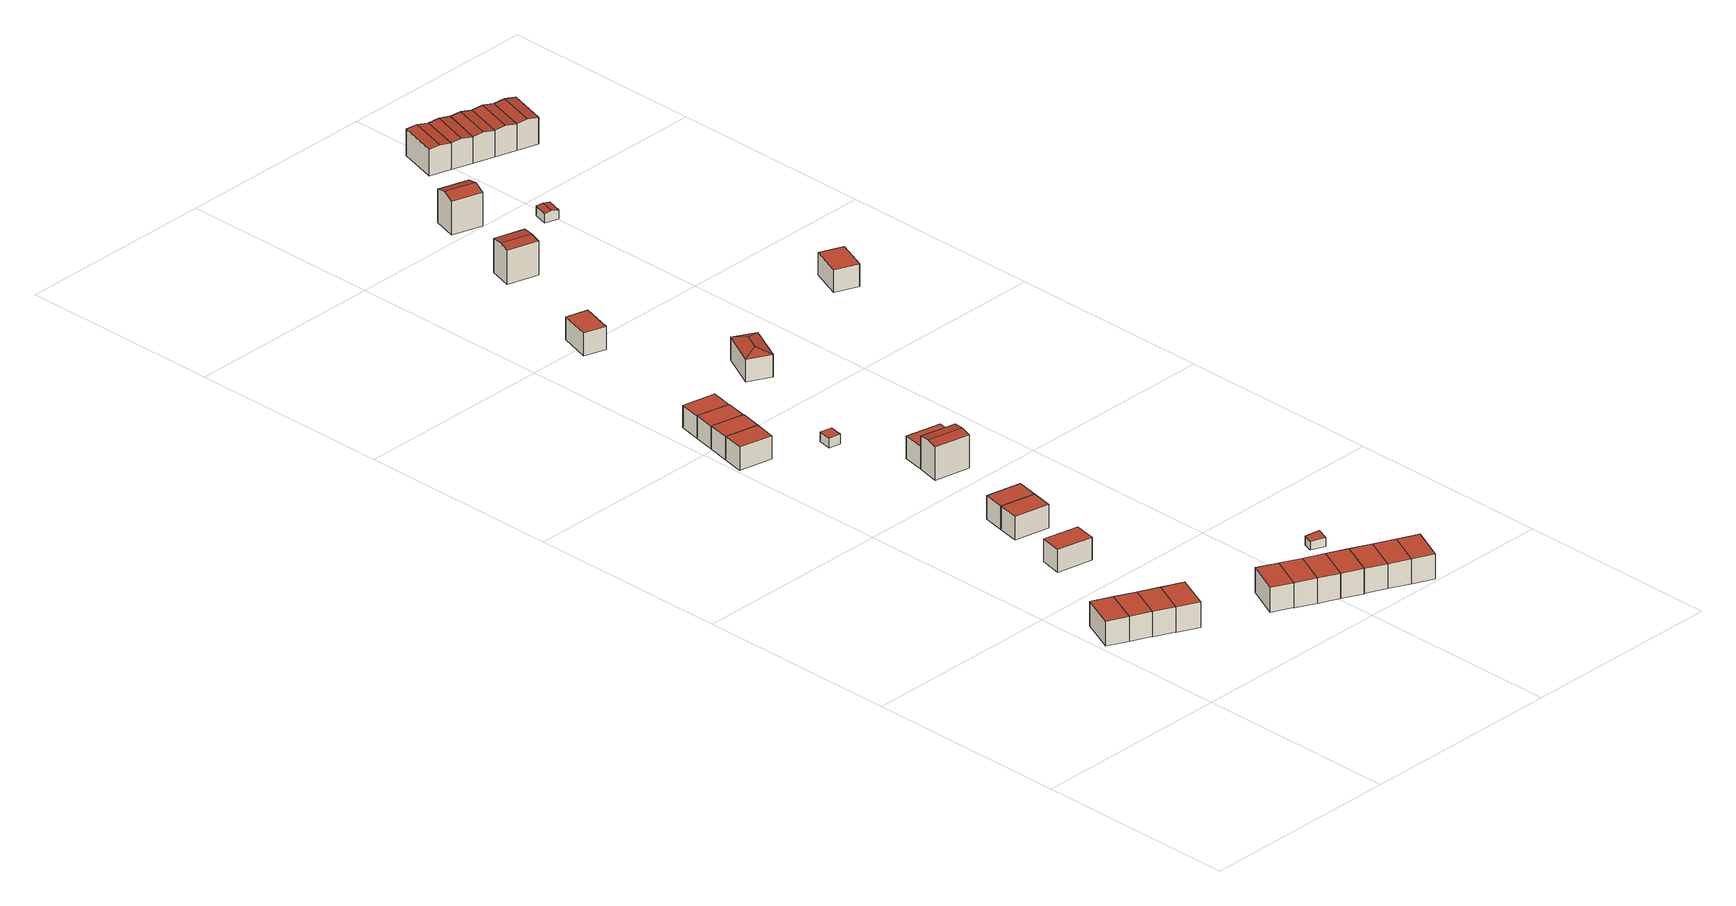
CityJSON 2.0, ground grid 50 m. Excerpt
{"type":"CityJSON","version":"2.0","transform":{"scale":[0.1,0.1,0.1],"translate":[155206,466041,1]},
"CityObjects":{
"building1":{"type":"Building","attributes":{"b3_bag_bag_overlap":0,"b3_bouwlagen":2,"b3_dak_type":"slanted","b3_extrusie":"standard","b3_h_dak_50p":8.23,"b3_h_dak_70p":8.42,"b3_h_dak_max":8.59,"b3_h_dak_min":7.9,"b3_h_maaiveld":2.2,"b3_is_glas_dak":false,"b3_kas_warenhuis":false,"b3_kwaliteitsindicator":true,"b3_mutatie_ahn3_ahn4":false,"b3_mutatie_ahn4_ahn5":false,"b3_n_nok":0,"b3_n_vlakken":1,"b3_opp_buitenmuur":65.12,"b3_opp_dak_plat":0,"b3_opp_dak_schuin":49,"b3_opp_grond":48.46,"b3_opp_scheidingsmuur":108.23,"b3_rmse_lod12":0.294,"b3_rmse_lod13":0.294,"b3_rmse_lod22":0.0309,"b3_t_run":22,"b3_val3dity_lod12":"[]","b3_val3dity_lod13":"[]","b3_val3dity_lod22":"[]","b3_volume_lod12":300.74,"b3_volume_lod13":300.74,"b3_volume_lod22":292.23,"geconstateerd":false,"oorspronkelijkbouwjaar":1991,"status":"Pand in gebruik"},"children":["building1-1"]},
"building1-1":{"type":"BuildingPart","parents":["building1"],"geometry":[{"type":"Solid","lod":"2.2","boundaries":[[[[0,1,2,3]],[[4,5,6,7]],[[7,6,1,0]],[[6,5,2,1]],[[5,4,3,2]],[[4,7,0,3]]]],"semantics":{"surfaces":[{"type":"GroundSurface"},{"type":"RoofSurface"},{"type":"WallSurface"}],"values":[[0,1,2,2,2,2]]}}]},
"building2":{"type":"Building","attributes":{"b3_bag_bag_overlap":0,"b3_bouwlagen":2,"b3_dak_type":"slanted","b3_extrusie":"standard","b3_h_dak_50p":8.23,"b3_h_dak_70p":8.43,"b3_h_dak_max":8.59,"b3_h_dak_min":7.89,"b3_h_maaiveld":2.17,"b3_is_glas_dak":false,"b3_kas_warenhuis":false,"b3_kwaliteitsindicator":true,"b3_mutatie_ahn3_ahn4":false,"b3_mutatie_ahn4_ahn5":false,"b3_n_nok":0,"b3_n_vlakken":1,"b3_opp_buitenmuur":66.01,"b3_opp_dak_plat":0,"b3_opp_dak_schuin":49.03,"b3_opp_grond":48.48,"b3_opp_scheidingsmuur":108.38,"b3_rmse_lod12":0.305,"b3_rmse_lod13":0.305,"b3_rmse_lod22":0.0293,"b3_t_run":23,"b3_val3dity_lod12":"[]","b3_val3dity_lod13":"[]","b3_val3dity_lod22":"[]","b3_volume_lod12":303.17,"b3_volume_lod13":303.17,"b3_volume_lod22":294.03,"geconstateerd":false,"oorspronkelijkbouwjaar":1991,"status":"Pand in gebruik"},"children":["building2-1"]},
"building2-1":{"type":"BuildingPart","parents":["building2"],"geometry":[{"type":"Solid","lod":"2.2","boundaries":[[[[1,0,8,9]],[[10,11,7,6]],[[6,7,0,1]],[[7,11,8,0]],[[11,10,9,8]],[[10,6,1,9]]]],"semantics":{"surfaces":[{"type":"GroundSurface"},{"type":"RoofSurface"},{"type":"WallSurface"}],"values":[[0,1,2,2,2,2]]}}]},
"building3":{"type":"Building","attributes":{"b3_bag_bag_overlap":0,"b3_bouwlagen":2,"b3_dak_type":"slanted","b3_extrusie":"standard","b3_h_dak_50p":8.21,"b3_h_dak_70p":8.41,"b3_h_dak_max":8.58,"b3_h_dak_min":7.89,"b3_h_maaiveld":2.12,"b3_is_glas_dak":false,"b3_kas_warenhuis":false,"b3_kwaliteitsindicator":true,"b3_mutatie_ahn3_ahn4":false,"b3_mutatie_ahn4_ahn5":false,"b3_n_nok":0,"b3_n_vlakken":1,"b3_opp_buitenmuur":66.43,"b3_opp_dak_plat":0,"b3_opp_dak_schuin":49,"b3_opp_grond":48.46,"b3_opp_scheidingsmuur":108.96,"b3_rmse_lod12":0.297,"b3_rmse_lod13":0.297,"b3_rmse_lod22":0.0304,"b3_t_run":22,"b3_val3dity_lod12":"[]","b3_val3dity_lod13":"[]","b3_val3dity_lod22":"[]","b3_volume_lod12":304.48,"b3_volume_lod13":304.48,"b3_volume_lod22":295.64,"geconstateerd":false,"oorspronkelijkbouwjaar":1991,"status":"Pand in gebruik"},"children":["building3-1"]},
"building3-1":{"type":"BuildingPart","parents":["building3"],"geometry":[{"type":"Solid","lod":"2.2","boundaries":[[[[12,13,14,15]],[[16,17,11,10]],[[10,11,13,12]],[[11,17,14,13]],[[17,16,15,14]],[[16,10,12,15]]]],"semantics":{"surfaces":[{"type":"GroundSurface"},{"type":"RoofSurface"},{"type":"WallSurface"}],"values":[[0,1,2,2,2,2]]}}]},
"building4":{"type":"Building","attributes":{"b3_bag_bag_overlap":0,"b3_bouwlagen":2,"b3_dak_type":"slanted","b3_extrusie":"standard","b3_h_dak_50p":8.19,"b3_h_dak_70p":8.4,"b3_h_dak_max":8.58,"b3_h_dak_min":7.9,"b3_h_maaiveld":2.04,"b3_is_glas_dak":false,"b3_kas_warenhuis":false,"b3_kwaliteitsindicator":true,"b3_mutatie_ahn3_ahn4":false,"b3_mutatie_ahn4_ahn5":false,"b3_n_nok":0,"b3_n_vlakken":1,"b3_opp_buitenmuur":123.49,"b3_opp_dak_plat":0,"b3_opp_dak_schuin":51.95,"b3_opp_grond":51.46,"b3_opp_scheidingsmuur":58.31,"b3_rmse_lod12":0.3,"b3_rmse_lod13":0.3,"b3_rmse_lod22":0.0438,"b3_t_run":30,"b3_val3dity_lod12":"[]","b3_val3dity_lod13":"[]","b3_val3dity_lod22":"[]","b3_volume_lod12":327.58,"b3_volume_lod13":327.58,"b3_volume_lod22":318.08,"geconstateerd":false,"oorspronkelijkbouwjaar":1991,"status":"Pand in gebruik"},"children":["building4-1"]},
"building4-1":{"type":"BuildingPart","parents":["building4"],"geometry":[{"type":"Solid","lod":"2.2","boundaries":[[[[18,19,20,21]],[[22,23,17,16]],[[16,17,19,18]],[[17,23,20,19]],[[23,22,21,20]],[[22,16,18,21]]]],"semantics":{"surfaces":[{"type":"GroundSurface"},{"type":"RoofSurface"},{"type":"WallSurface"}],"values":[[0,1,2,2,2,2]]}}]},
"building5":{"type":"Building","attributes":{"b3_bag_bag_overlap":0,"b3_bouwlagen":2,"b3_dak_type":"horizontal","b3_extrusie":"standard","b3_h_dak_50p":7.64,"b3_h_dak_70p":7.71,"b3_h_dak_max":7.94,"b3_h_dak_min":7.55,"b3_h_maaiveld":1.98,"b3_is_glas_dak":false,"b3_kas_warenhuis":false,"b3_kwaliteitsindicator":true,"b3_mutatie_ahn3_ahn4":false,"b3_mutatie_ahn4_ahn5":false,"b3_n_nok":0,"b3_n_vlakken":1,"b3_opp_buitenmuur":62.42,"b3_opp_dak_plat":47.78,"b3_opp_dak_schuin":0,"b3_opp_grond":47.76,"b3_opp_scheidingsmuur":99.95,"b3_rmse_lod12":0.107,"b3_rmse_lod13":0.107,"b3_rmse_lod22":0.0941,"b3_t_run":27,"b3_val3dity_lod12":"[]","b3_val3dity_lod13":"[]","b3_val3dity_lod22":"[]","b3_volume_lod12":273.51,"b3_volume_lod13":273.51,"b3_volume_lod22":271.91,"geconstateerd":false,"oorspronkelijkbouwjaar":1990,"status":"Pand in gebruik"},"children":["building5-1"]},
"building5-1":{"type":"BuildingPart","parents":["building5"],"geometry":[{"type":"Solid","lod":"2.2","boundaries":[[[[24,25,26,27]],[[28,29,30,31]],[[31,30,25,24]],[[30,29,26,25]],[[29,28,27,26]],[[28,31,24,27]]]],"semantics":{"surfaces":[{"type":"GroundSurface"},{"type":"RoofSurface"},{"type":"WallSurface"}],"values":[[0,1,2,2,2,2]]}}]},
"building6":{"type":"Building","attributes":{"b3_bag_bag_overlap":0,"b3_bouwlagen":2,"b3_dak_type":"slanted","b3_extrusie":"standard","b3_h_dak_50p":8.21,"b3_h_dak_70p":8.41,"b3_h_dak_max":8.58,"b3_h_dak_min":7.89,"b3_h_maaiveld":2.17,"b3_is_glas_dak":false,"b3_kas_warenhuis":false,"b3_kwaliteitsindicator":true,"b3_mutatie_ahn3_ahn4":false,"b3_mutatie_ahn4_ahn5":false,"b3_n_nok":0,"b3_n_vlakken":1,"b3_opp_buitenmuur":65.59,"b3_opp_dak_plat":0,"b3_opp_dak_schuin":48.75,"b3_opp_grond":48.21,"b3_opp_scheidingsmuur":108,"b3_rmse_lod12":0.301,"b3_rmse_lod13":0.301,"b3_rmse_lod22":0.0287,"b3_t_run":23,"b3_val3dity_lod12":"[]","b3_val3dity_lod13":"[]","b3_val3dity_lod22":"[]","b3_volume_lod12":301.02,"b3_volume_lod13":301.02,"b3_volume_lod22":292.12,"geconstateerd":false,"oorspronkelijkbouwjaar":1991,"status":"Pand in gebruik"},"children":["building6-1"]},
"building6-1":{"type":"BuildingPart","parents":["building6"],"geometry":[{"type":"Solid","lod":"2.2","boundaries":[[[[32,33,34,35]],[[36,37,38,39]],[[39,38,33,32]],[[38,37,34,33]],[[37,36,35,34]],[[36,39,32,35]]]],"semantics":{"surfaces":[{"type":"GroundSurface"},{"type":"RoofSurface"},{"type":"WallSurface"}],"values":[[0,1,2,2,2,2]]}}]},
"building7":{"type":"Building","attributes":{"b3_bag_bag_overlap":0,"b3_bouwlagen":2,"b3_dak_type":"horizontal","b3_extrusie":"standard","b3_h_dak_50p":7.76,"b3_h_dak_70p":7.84,"b3_h_dak_max":7.95,"b3_h_dak_min":7.67,"b3_h_maaiveld":1.98,"b3_is_glas_dak":false,"b3_kas_warenhuis":false,"b3_kwaliteitsindicator":true,"b3_mutatie_ahn3_ahn4":false,"b3_mutatie_ahn4_ahn5":false,"b3_n_nok":0,"b3_n_vlakken":1,"b3_opp_buitenmuur":64.2,"b3_opp_dak_plat":45.21,"b3_opp_dak_schuin":0,"b3_opp_grond":45.21,"b3_opp_scheidingsmuur":95.7,"b3_rmse_lod12":0.0957,"b3_rmse_lod13":0.0957,"b3_rmse_lod22":0.0797,"b3_t_run":27,"b3_val3dity_lod12":"[]","b3_val3dity_lod13":"[]","b3_val3dity_lod22":"[]","b3_volume_lod12":264.67,"b3_volume_lod13":264.67,"b3_volume_lod22":262.45,"geconstateerd":false,"oorspronkelijkbouwjaar":1991,"status":"Pand in gebruik"},"children":["building7-1"]},
"building7-1":{"type":"BuildingPart","parents":["building7"],"geometry":[{"type":"Solid","lod":"2.2","boundaries":[[[[40,41,42,43]],[[44,45,46,47]],[[47,46,41,40]],[[46,45,42,41]],[[45,44,43,42]],[[44,47,40,43]]]],"semantics":{"surfaces":[{"type":"GroundSurface"},{"type":"RoofSurface"},{"type":"WallSurface"}],"values":[[0,1,2,2,2,2]]}}]},
"building8":{"type":"Building","attributes":{"b3_bag_bag_overlap":0,"b3_bouwlagen":2,"b3_dak_type":"horizontal","b3_extrusie":"standard","b3_h_dak_50p":7.71,"b3_h_dak_70p":7.77,"b3_h_dak_max":7.85,"b3_h_dak_min":7.57,"b3_h_maaiveld":1.97,"b3_is_glas_dak":false,"b3_kas_warenhuis":false,"b3_kwaliteitsindicator":true,"b3_mutatie_ahn3_ahn4":false,"b3_mutatie_ahn4_ahn5":false,"b3_n_nok":0,"b3_n_vlakken":1,"b3_opp_buitenmuur":61.75,"b3_opp_dak_plat":47.21,"b3_opp_dak_schuin":0,"b3_opp_grond":47.2,"b3_opp_scheidingsmuur":100.95,"b3_rmse_lod12":0.0883,"b3_rmse_lod13":0.0883,"b3_rmse_lod22":0.0713,"b3_t_run":25,"b3_val3dity_lod12":"[]","b3_val3dity_lod13":"[]","b3_val3dity_lod22":"[]","b3_volume_lod12":273.19,"b3_volume_lod13":273.19,"b3_volume_lod22":271,"geconstateerd":false,"oorspronkelijkbouwjaar":1990,"status":"Pand in gebruik"},"children":["building8-1"]},
"building8-1":{"type":"BuildingPart","parents":["building8"],"geometry":[{"type":"Solid","lod":"2.2","boundaries":[[[[48,49,50,51]],[[52,53,54,55]],[[55,54,49,48]],[[54,53,50,49]],[[53,52,51,50]],[[52,55,48,51]]]],"semantics":{"surfaces":[{"type":"GroundSurface"},{"type":"RoofSurface"},{"type":"WallSurface"}],"values":[[0,1,2,2,2,2]]}}]},
"building9":{"type":"Building","attributes":{"b3_bag_bag_overlap":0,"b3_bouwlagen":2,"b3_dak_type":"slanted","b3_extrusie":"standard","b3_h_dak_50p":8.22,"b3_h_dak_70p":8.42,"b3_h_dak_max":8.58,"b3_h_dak_min":7.89,"b3_h_maaiveld":2.13,"b3_is_glas_dak":false,"b3_kas_warenhuis":false,"b3_kwaliteitsindicator":true,"b3_mutatie_ahn3_ahn4":false,"b3_mutatie_ahn4_ahn5":false,"b3_n_nok":0,"b3_n_vlakken":1,"b3_opp_buitenmuur":66.39,"b3_opp_dak_plat":0,"b3_opp_dak_schuin":48.74,"b3_opp_grond":48.2,"b3_opp_scheidingsmuur":108.49,"b3_rmse_lod12":0.299,"b3_rmse_lod13":0.299,"b3_rmse_lod22":0.0297,"b3_t_run":24,"b3_val3dity_lod12":"[]","b3_val3dity_lod13":"[]","b3_val3dity_lod22":"[]","b3_volume_lod12":302.98,"b3_volume_lod13":302.98,"b3_volume_lod22":294.12,"geconstateerd":false,"oorspronkelijkbouwjaar":1991,"status":"Pand in gebruik"},"children":["building9-1"]},
"building9-1":{"type":"BuildingPart","parents":["building9"],"geometry":[{"type":"Solid","lod":"2.2","boundaries":[[[[56,57,58,59]],[[60,61,37,36]],[[36,37,57,56]],[[37,61,58,57]],[[61,60,59,58]],[[60,36,56,59]]]],"semantics":{"surfaces":[{"type":"GroundSurface"},{"type":"RoofSurface"},{"type":"WallSurface"}],"values":[[0,1,2,2,2,2]]}}]},
"building10":{"type":"Building","attributes":{"b3_bag_bag_overlap":0,"b3_bouwlagen":2,"b3_dak_type":"horizontal","b3_extrusie":"standard","b3_h_dak_50p":7.78,"b3_h_dak_70p":7.83,"b3_h_dak_max":7.95,"b3_h_dak_min":7.65,"b3_h_maaiveld":1.98,"b3_is_glas_dak":false,"b3_kas_warenhuis":false,"b3_kwaliteitsindicator":true,"b3_mutatie_ahn3_ahn4":false,"b3_mutatie_ahn4_ahn5":false,"b3_n_nok":0,"b3_n_vlakken":1,"b3_opp_buitenmuur":63.57,"b3_opp_dak_plat":45.23,"b3_opp_dak_schuin":0,"b3_opp_grond":45.22,"b3_opp_scheidingsmuur":96.29,"b3_rmse_lod12":0.103,"b3_rmse_lod13":0.103,"b3_rmse_lod22":0.084,"b3_t_run":26,"b3_val3dity_lod12":"[]","b3_val3dity_lod13":"[]","b3_val3dity_lod22":"[]","b3_volume_lod12":264.83,"b3_volume_lod13":264.83,"b3_volume_lod22":262.38,"geconstateerd":false,"oorspronkelijkbouwjaar":1991,"status":"Pand in gebruik"},"children":["building10-1"]},
"building10-1":{"type":"BuildingPart","parents":["building10"],"geometry":[{"type":"Solid","lod":"2.2","boundaries":[[[[42,41,62,63]],[[64,65,46,45]],[[45,46,41,42]],[[46,65,62,41]],[[65,64,63,62]],[[64,45,42,63]]]],"semantics":{"surfaces":[{"type":"GroundSurface"},{"type":"RoofSurface"},{"type":"WallSurface"}],"values":[[0,1,2,2,2,2]]}}]},
"building11":{"type":"Building","attributes":{"b3_bag_bag_overlap":0,"b3_bouwlagen":2,"b3_dak_type":"horizontal","b3_extrusie":"standard","b3_h_dak_50p":7.73,"b3_h_dak_70p":7.78,"b3_h_dak_max":7.85,"b3_h_dak_min":7.6,"b3_h_maaiveld":1.97,"b3_is_glas_dak":false,"b3_kas_warenhuis":false,"b3_kwaliteitsindicator":true,"b3_mutatie_ahn3_ahn4":false,"b3_mutatie_ahn4_ahn5":false,"b3_n_nok":0,"b3_n_vlakken":1,"b3_opp_buitenmuur":60.28,"b3_opp_dak_plat":46.67,"b3_opp_dak_schuin":0,"b3_opp_grond":46.67,"b3_opp_scheidingsmuur":101.92,"b3_rmse_lod12":0.622,"b3_rmse_lod13":0.622,"b3_rmse_lod22":0.635,"b3_t_run":27,"b3_val3dity_lod12":"[]","b3_val3dity_lod13":"[]","b3_val3dity_lod22":"[]","b3_volume_lod12":270.29,"b3_volume_lod13":270.29,"b3_volume_lod22":268.57,"geconstateerd":false,"oorspronkelijkbouwjaar":1990,"status":"Pand in gebruik"},"children":["building11-1"]},
"building11-1":{"type":"BuildingPart","parents":["building11"],"geometry":[{"type":"Solid","lod":"2.2","boundaries":[[[[48,66,67,49]],[[54,68,69,55]],[[55,69,66,48]],[[69,68,67,66]],[[68,54,49,67]],[[54,55,48,49]]]],"semantics":{"surfaces":[{"type":"GroundSurface"},{"type":"RoofSurface"},{"type":"WallSurface"}],"values":[[0,1,2,2,2,2]]}}]},
"building12":{"type":"Building","attributes":{"b3_bag_bag_overlap":0,"b3_bouwlagen":2,"b3_dak_type":"horizontal","b3_extrusie":"standard","b3_h_dak_50p":7.7,"b3_h_dak_70p":7.71,"b3_h_dak_max":7.86,"b3_h_dak_min":7.64,"b3_h_maaiveld":1.98,"b3_is_glas_dak":false,"b3_kas_warenhuis":false,"b3_kwaliteitsindicator":true,"b3_mutatie_ahn3_ahn4":false,"b3_mutatie_ahn4_ahn5":false,"b3_n_nok":0,"b3_n_vlakken":1,"b3_opp_buitenmuur":62.66,"b3_opp_dak_plat":45.22,"b3_opp_dak_schuin":0,"b3_opp_grond":45.22,"b3_opp_scheidingsmuur":95.1,"b3_rmse_lod12":0.0496,"b3_rmse_lod13":0.0496,"b3_rmse_lod22":0.0463,"b3_t_run":30,"b3_val3dity_lod12":"[]","b3_val3dity_lod13":"[]","b3_val3dity_lod22":"[]","b3_volume_lod12":259.19,"b3_volume_lod13":259.19,"b3_volume_lod22":259.01,"geconstateerd":false,"oorspronkelijkbouwjaar":1991,"status":"Pand in gebruik"},"children":["building12-1"]},
"building12-1":{"type":"BuildingPart","parents":["building12"],"geometry":[{"type":"Solid","lod":"2.2","boundaries":[[[[62,70,71,63]],[[72,73,74,75]],[[75,74,70,62]],[[74,73,71,70]],[[73,72,63,71]],[[72,75,62,63]]]],"semantics":{"surfaces":[{"type":"GroundSurface"},{"type":"RoofSurface"},{"type":"WallSurface"}],"values":[[0,1,2,2,2,2]]}}]},
"building13":{"type":"Building","attributes":{"b3_bag_bag_overlap":0,"b3_bouwlagen":2,"b3_dak_type":"slanted","b3_extrusie":"standard","b3_h_dak_50p":8.22,"b3_h_dak_70p":8.41,"b3_h_dak_max":8.58,"b3_h_dak_min":7.89,"b3_h_maaiveld":2.11,"b3_is_glas_dak":false,"b3_kas_warenhuis":false,"b3_kwaliteitsindicator":true,"b3_mutatie_ahn3_ahn4":false,"b3_mutatie_ahn4_ahn5":false,"b3_n_nok":0,"b3_n_vlakken":1,"b3_opp_buitenmuur":66.24,"b3_opp_dak_plat":0,"b3_opp_dak_schuin":48.75,"b3_opp_grond":48.21,"b3_opp_scheidingsmuur":109.03,"b3_rmse_lod12":0.298,"b3_rmse_lod13":0.298,"b3_rmse_lod22":0.0273,"b3_t_run":23,"b3_val3dity_lod12":"[]","b3_val3dity_lod13":"[]","b3_val3dity_lod22":"[]","b3_volume_lod12":303.7,"b3_volume_lod13":303.7,"b3_volume_lod22":294.91,"geconstateerd":false,"oorspronkelijkbouwjaar":1991,"status":"Pand in gebruik"},"children":["building13-1"]},
"building13-1":{"type":"BuildingPart","parents":["building13"],"geometry":[{"type":"Solid","lod":"2.2","boundaries":[[[[59,58,76,77]],[[78,79,61,60]],[[60,61,58,59]],[[61,79,76,58]],[[79,78,77,76]],[[78,60,59,77]]]],"semantics":{"surfaces":[{"type":"GroundSurface"},{"type":"RoofSurface"},{"type":"WallSurface"}],"values":[[0,1,2,2,2,2]]}}]},
"building14":{"type":"Building","attributes":{"b3_bag_bag_overlap":0,"b3_bouwlagen":2,"b3_dak_type":"horizontal","b3_extrusie":"standard","b3_h_dak_50p":7.61,"b3_h_dak_70p":7.62,"b3_h_dak_max":7.76,"b3_h_dak_min":7.57,"b3_h_maaiveld":1.97,"b3_is_glas_dak":false,"b3_kas_warenhuis":false,"b3_kwaliteitsindicator":true,"b3_mutatie_ahn3_ahn4":false,"b3_mutatie_ahn4_ahn5":false,"b3_n_nok":0,"b3_n_vlakken":1,"b3_opp_buitenmuur":109.37,"b3_opp_dak_plat":45.78,"b3_opp_dak_schuin":0,"b3_opp_grond":45.78,"b3_opp_scheidingsmuur":47.12,"b3_rmse_lod12":0.0434,"b3_rmse_lod13":0.0434,"b3_rmse_lod22":0.0403,"b3_t_run":28,"b3_val3dity_lod12":"[]","b3_val3dity_lod13":"[]","b3_val3dity_lod22":"[]","b3_volume_lod12":258.82,"b3_volume_lod13":258.82,"b3_volume_lod22":258.74,"geconstateerd":false,"oorspronkelijkbouwjaar":1991,"status":"Pand in gebruik"},"children":["building14-1"]},
"building14-1":{"type":"BuildingPart","parents":["building14"],"geometry":[{"type":"Solid","lod":"2.2","boundaries":[[[[80,81,71,70]],[[82,83,84,85]],[[85,84,81,80]],[[84,83,71,81]],[[83,82,70,71]],[[82,85,80,70]]]],"semantics":{"surfaces":[{"type":"GroundSurface"},{"type":"RoofSurface"},{"type":"WallSurface"}],"values":[[0,1,2,2,2,2]]}}]},
"building15":{"type":"Building","attributes":{"b3_bag_bag_overlap":0,"b3_bouwlagen":2,"b3_dak_type":"slanted","b3_extrusie":"standard","b3_h_dak_50p":8.23,"b3_h_dak_70p":8.43,"b3_h_dak_max":8.61,"b3_h_dak_min":7.89,"b3_h_maaiveld":2.1,"b3_is_glas_dak":false,"b3_kas_warenhuis":false,"b3_kwaliteitsindicator":true,"b3_mutatie_ahn3_ahn4":false,"b3_mutatie_ahn4_ahn5":false,"b3_n_nok":0,"b3_n_vlakken":1,"b3_opp_buitenmuur":67.04,"b3_opp_dak_plat":0,"b3_opp_dak_schuin":48.8,"b3_opp_grond":48.23,"b3_opp_scheidingsmuur":108.95,"b3_rmse_lod12":0.305,"b3_rmse_lod13":0.305,"b3_rmse_lod22":0.0275,"b3_t_run":23,"b3_val3dity_lod12":"[]","b3_val3dity_lod13":"[]","b3_val3dity_lod22":"[]","b3_volume_lod12":305.03,"b3_volume_lod13":305.03,"b3_volume_lod22":296.12,"geconstateerd":false,"oorspronkelijkbouwjaar":1991,"status":"Pand in gebruik"},"children":["building15-1"]},
"building15-1":{"type":"BuildingPart","parents":["building15"],"geometry":[{"type":"Solid","lod":"2.2","boundaries":[[[[77,76,86,87]],[[88,89,79,78]],[[78,79,76,77]],[[79,89,86,76]],[[89,88,87,86]],[[88,78,77,87]]]],"semantics":{"surfaces":[{"type":"GroundSurface"},{"type":"RoofSurface"},{"type":"WallSurface"}],"values":[[0,1,2,2,2,2]]}}]},
"building16":{"type":"Building","attributes":{"b3_bag_bag_overlap":0,"b3_dak_type":"horizontal","b3_extrusie":"standard","b3_h_dak_50p":4.39,"b3_h_dak_70p":4.4,"b3_h_dak_max":4.49,"b3_h_dak_min":4.38,"b3_h_maaiveld":2.02,"b3_is_glas_dak":false,"b3_kas_warenhuis":false,"b3_kwaliteitsindicator":true,"b3_mutatie_ahn3_ahn4":false,"b3_mutatie_ahn4_ahn5":false,"b3_n_nok":0,"b3_n_vlakken":1,"b3_opp_buitenmuur":23.19,"b3_opp_dak_plat":10.06,"b3_opp_dak_schuin":0,"b3_opp_grond":10.06,"b3_opp_scheidingsmuur":7.03,"b3_rmse_lod12":0.0242,"b3_rmse_lod13":0.0242,"b3_rmse_lod22":0.0208,"b3_t_run":8,"b3_val3dity_lod12":"[]","b3_val3dity_lod13":"[]","b3_val3dity_lod22":"[]","b3_volume_lod12":23.88,"b3_volume_lod13":23.88,"b3_volume_lod22":23.92,"geconstateerd":false,"oorspronkelijkbouwjaar":1990,"status":"Pand in gebruik"},"children":["building16-1"]},
"building16-1":{"type":"BuildingPart","parents":["building16"],"geometry":[{"type":"Solid","lod":"2.2","boundaries":[[[[90,91,92,93]],[[94,95,96,97]],[[97,96,91,90]],[[96,95,92,91]],[[95,94,93,92]],[[94,97,90,93]]]],"semantics":{"surfaces":[{"type":"GroundSurface"},{"type":"RoofSurface"},{"type":"WallSurface"}],"values":[[0,1,2,2,2,2]]}}]},
"building17":{"type":"Building","attributes":{"b3_bag_bag_overlap":0,"b3_bouwlagen":3,"b3_dak_type":"slanted","b3_extrusie":"standard","b3_h_dak_50p":8.27,"b3_h_dak_70p":8.46,"b3_h_dak_max":8.61,"b3_h_dak_min":7.89,"b3_h_maaiveld":2.16,"b3_is_glas_dak":false,"b3_kas_warenhuis":false,"b3_kwaliteitsindicator":true,"b3_mutatie_ahn3_ahn4":false,"b3_mutatie_ahn4_ahn5":false,"b3_n_nok":0,"b3_n_vlakken":1,"b3_opp_buitenmuur":66.2,"b3_opp_dak_plat":0,"b3_opp_dak_schuin":48.8,"b3_opp_grond":48.22,"b3_opp_scheidingsmuur":108.28,"b3_rmse_lod12":0.313,"b3_rmse_lod13":0.313,"b3_rmse_lod22":0.0297,"b3_t_run":22,"b3_val3dity_lod12":"[]","b3_val3dity_lod13":"[]","b3_val3dity_lod22":"[]","b3_volume_lod12":302.95,"b3_volume_lod13":302.95,"b3_volume_lod22":293.59,"geconstateerd":false,"oorspronkelijkbouwjaar":1991,"status":"Pand in gebruik"},"children":["building17-1"]},
"building17-1":{"type":"BuildingPart","parents":["building17"],"geometry":[{"type":"Solid","lod":"2.2","boundaries":[[[[98,99,100,101]],[[89,88,102,103]],[[103,102,99,98]],[[102,88,100,99]],[[88,89,101,100]],[[89,103,98,101]]]],"semantics":{"surfaces":[{"type":"GroundSurface"},{"type":"RoofSurface"},{"type":"WallSurface"}],"values":[[0,1,2,2,2,2]]}}]},
"building18":{"type":"Building","attributes":{"b3_bag_bag_overlap":0,"b3_bouwlagen":3,"b3_dak_type":"multiple horizontal","b3_extrusie":"standard","b3_h_dak_50p":10.29,"b3_h_dak_70p":10.31,"b3_h_dak_max":10.48,"b3_h_dak_min":7.61,"b3_h_maaiveld":1.98,"b3_is_glas_dak":false,"b3_kas_warenhuis":false,"b3_kwaliteitsindicator":true,"b3_mutatie_ahn3_ahn4":false,"b3_mutatie_ahn4_ahn5":false,"b3_n_nok":0,"b3_n_vlakken":2,"b3_opp_buitenmuur":118.06,"b3_opp_dak_plat":49.71,"b3_opp_dak_schuin":0,"b3_opp_grond":49.7,"b3_opp_scheidingsmuur":109.9,"b3_rmse_lod12":1.47,"b3_rmse_lod13":1.47,"b3_rmse_lod22":0.358,"b3_t_run":28,"b3_val3dity_lod12":"[]","b3_val3dity_lod13":"[]","b3_val3dity_lod22":"[]","b3_volume_lod12":413.8,"b3_volume_lod13":413.8,"b3_volume_lod22":376.24,"geconstateerd":false,"oorspronkelijkbouwjaar":1990,"status":"Pand in gebruik"},"children":["building18-1"]},
"building18-1":{"type":"BuildingPart","parents":["building18"],"geometry":[{"type":"Solid","lod":"2.2","boundaries":[[[[104,105,106,107]],[[108,109,110,111]],[[109,108,105,104]],[[108,111,112,106,105]],[[113,112,111,110]],[[112,113,107,106]],[[113,110,109,104,107]]]],"semantics":{"surfaces":[{"type":"GroundSurface"},{"type":"RoofSurface"},{"type":"WallSurface"}],"values":[[0,1,2,2,1,2,2]]}}]},
"building19":{"type":"Building","attributes":{"b3_bag_bag_overlap":0,"b3_bouwlagen":2,"b3_dak_type":"horizontal","b3_extrusie":"standard","b3_h_dak_50p":7.62,"b3_h_dak_70p":7.64,"b3_h_dak_max":7.79,"b3_h_dak_min":7.57,"b3_h_maaiveld":1.98,"b3_is_glas_dak":false,"b3_kas_warenhuis":false,"b3_kwaliteitsindicator":true,"b3_mutatie_ahn3_ahn4":false,"b3_mutatie_ahn4_ahn5":false,"b3_n_nok":0,"b3_n_vlakken":1,"b3_opp_buitenmuur":59.94,"b3_opp_dak_plat":48.39,"b3_opp_dak_schuin":0,"b3_opp_grond":48.39,"b3_opp_scheidingsmuur":102.08,"b3_rmse_lod12":0.0429,"b3_rmse_lod13":0.0429,"b3_rmse_lod22":0.0399,"b3_t_run":20,"b3_val3dity_lod12":"[]","b3_val3dity_lod13":"[]","b3_val3dity_lod22":"[]","b3_volume_lod12":274.02,"b3_volume_lod13":274.02,"b3_volume_lod22":273.64,"geconstateerd":false,"oorspronkelijkbouwjaar":1990,"status":"Pand in gebruik"},"children":["building19-1"]},
"building19-1":{"type":"BuildingPart","parents":["building19"],"geometry":[{"type":"Solid","lod":"2.2","boundaries":[[[[107,106,114,115]],[[116,117,118,119]],[[119,118,106,107]],[[118,117,114,106]],[[117,116,115,114]],[[116,119,107,115]]]],"semantics":{"surfaces":[{"type":"GroundSurface"},{"type":"RoofSurface"},{"type":"WallSurface"}],"values":[[0,1,2,2,2,2]]}}]},
"building20":{"type":"Building","attributes":{"b3_bag_bag_overlap":0,"b3_bouwlagen":2,"b3_dak_type":"slanted","b3_extrusie":"standard","b3_h_dak_50p":8.2,"b3_h_dak_70p":8.41,"b3_h_dak_max":8.59,"b3_h_dak_min":7.89,"b3_h_maaiveld":2.17,"b3_is_glas_dak":false,"b3_kas_warenhuis":false,"b3_kwaliteitsindicator":true,"b3_mutatie_ahn3_ahn4":false,"b3_mutatie_ahn4_ahn5":false,"b3_n_nok":0,"b3_n_vlakken":1,"b3_opp_buitenmuur":67.19,"b3_opp_dak_plat":0,"b3_opp_dak_schuin":50.13,"b3_opp_grond":49.59,"b3_opp_scheidingsmuur":107.95,"b3_rmse_lod12":0.305,"b3_rmse_lod13":0.305,"b3_rmse_lod22":0.0323,"b3_t_run":23,"b3_val3dity_lod12":"[]","b3_val3dity_lod13":"[]","b3_val3dity_lod22":"[]","b3_volume_lod12":309.1,"b3_volume_lod13":309.1,"b3_volume_lod22":299.81,"geconstateerd":false,"oorspronkelijkbouwjaar":1991,"status":"Pand in gebruik"},"children":["building20-1"]},
"building20-1":{"type":"BuildingPart","parents":["building20"],"geometry":[{"type":"Solid","lod":"2.2","boundaries":[[[[99,98,120,121]],[[122,123,103,102]],[[102,103,98,99]],[[103,123,120,98]],[[123,122,121,120]],[[122,102,99,121]]]],"semantics":{"surfaces":[{"type":"GroundSurface"},{"type":"RoofSurface"},{"type":"WallSurface"}],"values":[[0,1,2,2,2,2]]}}]},
"building21":{"type":"Building","attributes":{"b3_bag_bag_overlap":0,"b3_bouwlagen":2,"b3_dak_type":"slanted","b3_extrusie":"standard","b3_h_dak_50p":8.2,"b3_h_dak_70p":8.41,"b3_h_dak_max":8.59,"b3_h_dak_min":7.89,"b3_h_maaiveld":2.16,"b3_is_glas_dak":false,"b3_kas_warenhuis":false,"b3_kwaliteitsindicator":true,"b3_mutatie_ahn3_ahn4":false,"b3_mutatie_ahn4_ahn5":false,"b3_n_nok":0,"b3_n_vlakken":1,"b3_opp_buitenmuur":67.16,"b3_opp_dak_plat":0,"b3_opp_dak_schuin":49.75,"b3_opp_grond":49.22,"b3_opp_scheidingsmuur":108.07,"b3_rmse_lod12":0.297,"b3_rmse_lod13":0.297,"b3_rmse_lod22":0.0308,"b3_t_run":24,"b3_val3dity_lod12":"[]","b3_val3dity_lod13":"[]","b3_val3dity_lod22":"[]","b3_volume_lod12":307.5,"b3_volume_lod13":307.5,"b3_volume_lod22":298.54,"geconstateerd":false,"oorspronkelijkbouwjaar":1991,"status":"Pand in gebruik"},"children":["building21-1"]},
"building21-1":{"type":"BuildingPart","parents":["building21"],"geometry":[{"type":"Solid","lod":"2.2","boundaries":[[[[121,120,124,125]],[[126,127,123,122]],[[122,123,120,121]],[[123,127,124,120]],[[127,126,125,124]],[[126,122,121,125]]]],"semantics":{"surfaces":[{"type":"GroundSurface"},{"type":"RoofSurface"},{"type":"WallSurface"}],"values":[[0,1,2,2,2,2]]}}]},
"building22":{"type":"Building","attributes":{"b3_dak_type":"horizontal","b3_extrusie":"standard","b3_h_dak_50p":4.22,"b3_h_dak_70p":4.23,"b3_h_dak_max":4.27,"b3_h_dak_min":4.16,"b3_h_maaiveld":2.03,"b3_is_glas_dak":false,"b3_kas_warenhuis":false,"b3_kwaliteitsindicator":true,"b3_mutatie_ahn3_ahn4":false,"b3_mutatie_ahn4_ahn5":false,"b3_n_nok":0,"b3_n_vlakken":1,"b3_opp_buitenmuur":29.22,"b3_opp_dak_plat":10.84,"b3_opp_dak_schuin":0,"b3_opp_grond":10.84,"b3_opp_scheidingsmuur":0,"b3_rmse_lod12":0.0371,"b3_rmse_lod13":0.0371,"b3_rmse_lod22":0.0144,"b3_t_run":6,"b3_val3dity_lod12":"[]","b3_val3dity_lod13":"[]","b3_val3dity_lod22":"[]","b3_volume_lod12":23.89,"b3_volume_lod13":23.89,"b3_volume_lod22":23.66,"geconstateerd":false,"oorspronkelijkbouwjaar":1999,"status":"Pand in gebruik"},"children":["building22-1"]},
"building22-1":{"type":"BuildingPart","parents":["building22"],"geometry":[{"type":"Solid","lod":"2.2","boundaries":[[[[128,129,130,131]],[[132,133,134,135]],[[135,134,129,128]],[[134,133,130,129]],[[133,132,131,130]],[[132,135,128,131]]]],"semantics":{"surfaces":[{"type":"GroundSurface"},{"type":"RoofSurface"},{"type":"WallSurface"}],"values":[[0,1,2,2,2,2]]}}]},
"building23":{"type":"Building","attributes":{"b3_bag_bag_overlap":0,"b3_bouwlagen":2,"b3_dak_type":"horizontal","b3_extrusie":"standard","b3_h_dak_50p":7.69,"b3_h_dak_70p":7.7,"b3_h_dak_max":7.8,"b3_h_dak_min":7.66,"b3_h_maaiveld":2,"b3_is_glas_dak":false,"b3_kas_warenhuis":false,"b3_kwaliteitsindicator":true,"b3_mutatie_ahn3_ahn4":false,"b3_mutatie_ahn4_ahn5":false,"b3_n_nok":0,"b3_n_vlakken":1,"b3_opp_buitenmuur":64.02,"b3_opp_dak_plat":43.56,"b3_opp_dak_schuin":0,"b3_opp_grond":43.56,"b3_opp_scheidingsmuur":88.96,"b3_rmse_lod12":0.33,"b3_rmse_lod13":0.33,"b3_rmse_lod22":0.332,"b3_t_run":19,"b3_val3dity_lod12":"[]","b3_val3dity_lod13":"[]","b3_val3dity_lod22":"[]","b3_volume_lod12":248.45,"b3_volume_lod13":248.45,"b3_volume_lod22":248.27,"geconstateerd":false,"oorspronkelijkbouwjaar":1990,"status":"Pand in gebruik"},"children":["building23-1"]},
"building23-1":{"type":"BuildingPart","parents":["building23"],"geometry":[{"type":"Solid","lod":"2.2","boundaries":[[[[136,137,138,139]],[[140,141,142,143]],[[143,142,137,136]],[[142,141,138,137]],[[141,140,139,138]],[[140,143,136,139]]]],"semantics":{"surfaces":[{"type":"GroundSurface"},{"type":"RoofSurface"},{"type":"WallSurface"}],"values":[[0,1,2,2,2,2]]}}]},
"building24":{"type":"Building","attributes":{"b3_bag_bag_overlap":0,"b3_bouwlagen":2,"b3_dak_type":"multiple horizontal","b3_extrusie":"standard","b3_h_dak_50p":7.67,"b3_h_dak_70p":7.69,"b3_h_dak_max":7.79,"b3_h_dak_min":4.9,"b3_h_maaiveld":2.02,"b3_is_glas_dak":false,"b3_kas_warenhuis":false,"b3_kwaliteitsindicator":true,"b3_mutatie_ahn3_ahn4":false,"b3_mutatie_ahn4_ahn5":false,"b3_n_nok":0,"b3_n_vlakken":2,"b3_opp_buitenmuur":68.77,"b3_opp_dak_plat":49.1,"b3_opp_dak_schuin":10.67,"b3_opp_grond":59.76,"b3_opp_scheidingsmuur":100.89,"b3_rmse_lod12":1.08,"b3_rmse_lod13":1.08,"b3_rmse_lod22":0.356,"b3_t_run":29,"b3_val3dity_lod12":"[]","b3_val3dity_lod13":"[]","b3_val3dity_lod22":"[]","b3_volume_lod12":338.42,"b3_volume_lod13":338.42,"b3_volume_lod22":308.93,"geconstateerd":false,"oorspronkelijkbouwjaar":1990,"status":"Pand in gebruik"},"children":["building24-1"]},
"building24-1":{"type":"BuildingPart","parents":["building24"],"geometry":[{"type":"Solid","lod":"2.2","boundaries":[[[[144,145,146,147]],[[148,149,150,151]],[[149,148,145,144]],[[152,148,151]],[[148,152,146,145]],[[153,152,151,150]],[[152,153,147,146]],[[149,153,150]],[[153,149,144,147]]]],"semantics":{"surfaces":[{"type":"GroundSurface"},{"type":"RoofSurface"},{"type":"WallSurface"}],"values":[[0,1,2,1,2,1,2,1,2]]}}]},
"building25":{"type":"Building","attributes":{"b3_bag_bag_overlap":0,"b3_bouwlagen":3,"b3_dak_type":"slanted","b3_extrusie":"standard","b3_h_dak_50p":10.19,"b3_h_dak_70p":10.26,"b3_h_dak_max":10.39,"b3_h_dak_min":7.43,"b3_h_maaiveld":1.78,"b3_is_glas_dak":false,"b3_kas_warenhuis":false,"b3_kwaliteitsindicator":true,"b3_mutatie_ahn3_ahn4":false,"b3_mutatie_ahn4_ahn5":false,"b3_n_nok":0,"b3_n_vlakken":3,"b3_opp_buitenmuur":112.31,"b3_opp_dak_plat":44.55,"b3_opp_dak_schuin":0,"b3_opp_grond":44.53,"b3_opp_scheidingsmuur":106.49,"b3_rmse_lod12":1.38,"b3_rmse_lod13":1.38,"b3_rmse_lod22":0.447,"b3_t_run":19,"b3_val3dity_lod12":"[]","b3_val3dity_lod13":"[]","b3_val3dity_lod22":"[]","b3_volume_lod12":377.9,"b3_volume_lod13":377.9,"b3_volume_lod22":352.54,"geconstateerd":false,"oorspronkelijkbouwjaar":1990,"status":"Pand in gebruik"},"children":["building25-1"]},
"building25-1":{"type":"BuildingPart","parents":["building25"],"geometry":[{"type":"Solid","lod":"2.2","boundaries":[[[[154,155,156,157]],[[158,159,160,161]],[[159,158,155,154]],[[158,161,162,156,155]],[[163,162,161,160]],[[162,163,157,156]],[[163,160,159,154,157]]]],"semantics":{"surfaces":[{"type":"GroundSurface"},{"type":"RoofSurface"},{"type":"WallSurface"}],"values":[[0,1,2,2,1,2,2]]}}]},
"building26":{"type":"Building","attributes":{"b3_bag_bag_overlap":0,"b3_bouwlagen":3,"b3_dak_type":"multiple horizontal","b3_extrusie":"standard","b3_h_dak_50p":10.14,"b3_h_dak_70p":10.14,"b3_h_dak_max":10.2,"b3_h_dak_min":7.48,"b3_h_maaiveld":1.81,"b3_is_glas_dak":false,"b3_kas_warenhuis":false,"b3_kwaliteitsindicator":true,"b3_mutatie_ahn3_ahn4":false,"b3_mutatie_ahn4_ahn5":false,"b3_n_nok":0,"b3_n_vlakken":2,"b3_opp_buitenmuur":116.8,"b3_opp_dak_plat":46.73,"b3_opp_dak_schuin":0,"b3_opp_grond":46.72,"b3_opp_scheidingsmuur":103.13,"b3_rmse_lod12":1.28,"b3_rmse_lod13":1.28,"b3_rmse_lod22":0.457,"b3_t_run":19,"b3_val3dity_lod12":"[]","b3_val3dity_lod13":"[]","b3_val3dity_lod22":"[]","b3_volume_lod12":389.24,"b3_volume_lod13":389.24,"b3_volume_lod22":361.83,"geconstateerd":false,"oorspronkelijkbouwjaar":1990,"status":"Pand in gebruik"},"children":["building26-1"]},
"building26-1":{"type":"BuildingPart","parents":["building26"],"geometry":[{"type":"Solid","lod":"2.2","boundaries":[[[[164,165,166,167]],[[168,169,170,171]],[[169,168,165,164]],[[168,171,172,166,165]],[[173,172,171,170]],[[172,173,167,166]],[[173,170,169,164,167]]]],"semantics":{"surfaces":[{"type":"GroundSurface"},{"type":"RoofSurface"},{"type":"WallSurface"}],"values":[[0,1,2,2,1,2,2]]}}]},
"building27":{"type":"Building","attributes":{"b3_dak_type":"slanted","b3_extrusie":"standard","b3_h_dak_50p":4.14,"b3_h_dak_70p":4.25,"b3_h_dak_max":4.38,"b3_h_dak_min":3.88,"b3_h_maaiveld":1.9,"b3_h_nok":4.3,"b3_is_glas_dak":false,"b3_kas_warenhuis":false,"b3_kwaliteitsindicator":true,"b3_mutatie_ahn3_ahn4":false,"b3_mutatie_ahn4_ahn5":false,"b3_n_nok":1,"b3_n_vlakken":2,"b3_opp_buitenmuur":28.78,"b3_opp_dak_plat":0,"b3_opp_dak_schuin":13.16,"b3_opp_grond":12.52,"b3_opp_scheidingsmuur":0,"b3_rmse_lod12":0.271,"b3_rmse_lod13":0.271,"b3_rmse_lod22":0.124,"b3_t_run":8,"b3_val3dity_lod12":"[]","b3_val3dity_lod13":"[]","b3_val3dity_lod22":"[]","b3_volume_lod12":28.87,"b3_volume_lod13":28.87,"b3_volume_lod22":27.14,"geconstateerd":false,"oorspronkelijkbouwjaar":2010,"status":"Pand in gebruik"},"children":["building27-1"]},
"building27-1":{"type":"BuildingPart","parents":["building27"],"geometry":[{"type":"Solid","lod":"2.2","boundaries":[[[[174,175,176,177]],[[178,179,180,181]],[[179,178,175,174]],[[178,181,182,176,175]],[[183,182,181,180]],[[182,183,177,176]],[[183,180,179,174,177]]]],"semantics":{"surfaces":[{"type":"GroundSurface"},{"type":"RoofSurface"},{"type":"WallSurface"}],"values":[[0,1,2,2,1,2,2]]}}]},
"building28":{"type":"Building","attributes":{"b3_bag_bag_overlap":0,"b3_bouwlagen":2,"b3_dak_type":"slanted","b3_extrusie":"standard","b3_h_dak_50p":7.6,"b3_h_dak_70p":7.61,"b3_h_dak_max":7.7,"b3_h_dak_min":7.56,"b3_h_maaiveld":1.96,"b3_is_glas_dak":false,"b3_kas_warenhuis":false,"b3_kwaliteitsindicator":true,"b3_mutatie_ahn3_ahn4":false,"b3_mutatie_ahn4_ahn5":false,"b3_n_nok":0,"b3_n_vlakken":2,"b3_opp_buitenmuur":70.24,"b3_opp_dak_plat":48.34,"b3_opp_dak_schuin":0,"b3_opp_grond":48.34,"b3_opp_scheidingsmuur":88.09,"b3_rmse_lod12":0.538,"b3_rmse_lod13":0.538,"b3_rmse_lod22":0.539,"b3_t_run":18,"b3_val3dity_lod12":"[]","b3_val3dity_lod13":"[]","b3_val3dity_lod22":"[]","b3_volume_lod12":273.27,"b3_volume_lod13":273.27,"b3_volume_lod22":272.87,"geconstateerd":false,"oorspronkelijkbouwjaar":1990,"status":"Pand in gebruik"},"children":["building28-1"]},
"building28-1":{"type":"BuildingPart","parents":["building28"],"geometry":[{"type":"Solid","lod":"2.2","boundaries":[[[[184,185,186,187]],[[188,189,190,191]],[[191,190,185,184]],[[190,189,186,185]],[[189,188,187,186]],[[188,191,184,187]]]],"semantics":{"surfaces":[{"type":"GroundSurface"},{"type":"RoofSurface"},{"type":"WallSurface"}],"values":[[0,1,2,2,2,2]]}}]},
"building29":{"type":"Building","attributes":{"b3_bag_bag_overlap":0,"b3_bouwlagen":2,"b3_dak_type":"slanted","b3_extrusie":"standard","b3_h_dak_50p":8.15,"b3_h_dak_70p":8.42,"b3_h_dak_max":8.8,"b3_h_dak_min":7.52,"b3_h_maaiveld":1.77,"b3_h_nok":8.77,"b3_is_glas_dak":false,"b3_kas_warenhuis":false,"b3_kwaliteitsindicator":true,"b3_mutatie_ahn3_ahn4":false,"b3_mutatie_ahn4_ahn5":false,"b3_n_nok":1,"b3_n_vlakken":2,"b3_opp_buitenmuur":62.02,"b3_opp_dak_plat":0,"b3_opp_dak_schuin":55.05,"b3_opp_grond":53.32,"b3_opp_scheidingsmuur":125.8,"b3_rmse_lod12":0.467,"b3_rmse_lod13":0.467,"b3_rmse_lod22":0.0289,"b3_t_run":20,"b3_val3dity_lod12":"[]","b3_val3dity_lod13":"[]","b3_val3dity_lod22":"[]","b3_volume_lod12":353.93,"b3_volume_lod13":353.93,"b3_volume_lod22":339.78,"geconstateerd":false,"oorspronkelijkbouwjaar":1990,"status":"Pand in gebruik"},"children":["building29-1"]},
"building29-1":{"type":"BuildingPart","parents":["building29"],"geometry":[{"type":"Solid","lod":"2.2","boundaries":[[[[192,193,194,195]],[[196,197,198,199]],[[197,196,193,192]],[[196,199,200,194,193]],[[201,200,199,198]],[[200,201,195,194]],[[201,198,197,192,195]]]],"semantics":{"surfaces":[{"type":"GroundSurface"},{"type":"RoofSurface"},{"type":"WallSurface"}],"values":[[0,1,2,2,1,2,2]]}}]},
"building30":{"type":"Building","attributes":{"b3_bag_bag_overlap":0,"b3_bouwlagen":2,"b3_dak_type":"slanted","b3_extrusie":"standard","b3_h_dak_50p":8.16,"b3_h_dak_70p":8.41,"b3_h_dak_max":8.79,"b3_h_dak_min":7.51,"b3_h_maaiveld":1.77,"b3_h_nok":8.78,"b3_is_glas_dak":false,"b3_kas_warenhuis":false,"b3_kwaliteitsindicator":true,"b3_mutatie_ahn3_ahn4":false,"b3_mutatie_ahn4_ahn5":false,"b3_n_nok":1,"b3_n_vlakken":2,"b3_opp_buitenmuur":62.07,"b3_opp_dak_plat":0,"b3_opp_dak_schuin":55.01,"b3_opp_grond":53.28,"b3_opp_scheidingsmuur":125.69,"b3_rmse_lod12":0.45,"b3_rmse_lod13":0.45,"b3_rmse_lod22":0.0239,"b3_t_run":24,"b3_val3dity_lod12":"[]","b3_val3dity_lod13":"[]","b3_val3dity_lod22":"[]","b3_volume_lod12":353.05,"b3_volume_lod13":353.05,"b3_volume_lod22":339.62,"geconstateerd":false,"oorspronkelijkbouwjaar":1990,"status":"Pand in gebruik"},"children":["building30-1"]},
"building30-1":{"type":"BuildingPart","parents":["building30"],"geometry":[{"type":"Solid","lod":"2.2","boundaries":[[[[192,202,203,193]],[[197,204,205,202,192]],[[206,205,204,207]],[[205,206,203,202]],[[206,207,196,193,203]],[[197,196,207,204]],[[196,197,192,193]]]],"semantics":{"surfaces":[{"type":"GroundSurface"},{"type":"WallSurface"},{"type":"RoofSurface"}],"values":[[0,1,2,1,1,2,1]]}}]},
"building31":{"type":"Building","attributes":{"b3_bag_bag_overlap":0,"b3_bouwlagen":2,"b3_dak_type":"slanted","b3_extrusie":"standard","b3_h_dak_50p":8.13,"b3_h_dak_70p":8.4,"b3_h_dak_max":8.79,"b3_h_dak_min":7.51,"b3_h_maaiveld":1.77,"b3_h_nok":8.77,"b3_is_glas_dak":false,"b3_kas_warenhuis":false,"b3_kwaliteitsindicator":true,"b3_mutatie_ahn3_ahn4":false,"b3_mutatie_ahn4_ahn5":false,"b3_n_nok":1,"b3_n_vlakken":2,"b3_opp_buitenmuur":62,"b3_opp_dak_plat":0,"b3_opp_dak_schuin":55,"b3_opp_grond":53.26,"b3_opp_scheidingsmuur":125.56,"b3_rmse_lod12":0.457,"b3_rmse_lod13":0.457,"b3_rmse_lod22":0.0255,"b3_t_run":19,"b3_val3dity_lod12":"[]","b3_val3dity_lod13":"[]","b3_val3dity_lod22":"[]","b3_volume_lod12":352.87,"b3_volume_lod13":352.87,"b3_volume_lod22":339.29,"geconstateerd":false,"oorspronkelijkbouwjaar":1990,"status":"Pand in gebruik"},"children":["building31-1"]},
"building31-1":{"type":"BuildingPart","parents":["building31"],"geometry":[{"type":"Solid","lod":"2.2","boundaries":[[[[202,208,209,203]],[[205,210,211,208,202]],[[212,211,210,213]],[[211,212,209,208]],[[212,213,206,203,209]],[[205,206,213,210]],[[206,205,202,203]]]],"semantics":{"surfaces":[{"type":"GroundSurface"},{"type":"WallSurface"},{"type":"RoofSurface"}],"values":[[0,1,2,1,1,2,1]]}}]},
"building32":{"type":"Building","attributes":{"b3_bag_bag_overlap":0,"b3_bouwlagen":2,"b3_dak_type":"slanted","b3_extrusie":"standard","b3_h_dak_50p":8.15,"b3_h_dak_70p":8.42,"b3_h_dak_max":8.79,"b3_h_dak_min":7.51,"b3_h_maaiveld":1.77,"b3_h_nok":8.77,"b3_is_glas_dak":false,"b3_kas_warenhuis":false,"b3_kwaliteitsindicator":true,"b3_mutatie_ahn3_ahn4":false,"b3_mutatie_ahn4_ahn5":false,"b3_n_nok":1,"b3_n_vlakken":2,"b3_opp_buitenmuur":61.96,"b3_opp_dak_plat":0,"b3_opp_dak_schuin":54.97,"b3_opp_grond":53.25,"b3_opp_scheidingsmuur":125.36,"b3_rmse_lod12":0.463,"b3_rmse_lod13":0.463,"b3_rmse_lod22":0.0284,"b3_t_run":18,"b3_val3dity_lod12":"[]","b3_val3dity_lod13":"[]","b3_val3dity_lod22":"[]","b3_volume_lod12":352.96,"b3_volume_lod13":352.96,"b3_volume_lod22":338.67,"geconstateerd":false,"oorspronkelijkbouwjaar":1990,"status":"Pand in gebruik"},"children":["building32-1"]},
"building32-1":{"type":"BuildingPart","parents":["building32"],"geometry":[{"type":"Solid","lod":"2.2","boundaries":[[[[214,215,209,208]],[[216,217,218,219]],[[217,216,215,214]],[[216,219,212,209,215]],[[211,212,219,218]],[[212,211,208,209]],[[211,218,217,214,208]]]],"semantics":{"surfaces":[{"type":"GroundSurface"},{"type":"RoofSurface"},{"type":"WallSurface"}],"values":[[0,1,2,2,1,2,2]]}}]},
"building33":{"type":"Building","attributes":{"b3_bag_bag_overlap":0,"b3_bouwlagen":2,"b3_dak_type":"slanted","b3_extrusie":"standard","b3_h_dak_50p":8.13,"b3_h_dak_70p":8.39,"b3_h_dak_max":8.78,"b3_h_dak_min":7.51,"b3_h_maaiveld":1.77,"b3_h_nok":8.76,"b3_is_glas_dak":false,"b3_kas_warenhuis":false,"b3_kwaliteitsindicator":true,"b3_mutatie_ahn3_ahn4":false,"b3_mutatie_ahn4_ahn5":false,"b3_n_nok":1,"b3_n_vlakken":2,"b3_opp_buitenmuur":61.93,"b3_opp_dak_plat":0,"b3_opp_dak_schuin":54.91,"b3_opp_grond":53.22,"b3_opp_scheidingsmuur":125.27,"b3_rmse_lod12":0.459,"b3_rmse_lod13":0.459,"b3_rmse_lod22":0.0305,"b3_t_run":24,"b3_val3dity_lod12":"[]","b3_val3dity_lod13":"[]","b3_val3dity_lod22":"[]","b3_volume_lod12":352.14,"b3_volume_lod13":352.14,"b3_volume_lod22":338.37,"geconstateerd":false,"oorspronkelijkbouwjaar":1990,"status":"Pand in gebruik"},"children":["building33-1"]},
"building33-1":{"type":"BuildingPart","parents":["building33"],"geometry":[{"type":"Solid","lod":"2.2","boundaries":[[[[214,220,221,215]],[[217,222,223,220,214]],[[224,223,222,225]],[[223,224,221,220]],[[224,225,216,215,221]],[[217,216,225,222]],[[216,217,214,215]]]],"semantics":{"surfaces":[{"type":"GroundSurface"},{"type":"WallSurface"},{"type":"RoofSurface"}],"values":[[0,1,2,1,1,2,1]]}}]}
},
"vertices":[
[97,380,12],[60,298,12],[11,321,12],[48,403,12],[48,403,74],[11,321,74],[60,298,74],[97,380,74],
[146,357,12],[109,276,12],[109,276,74],[146,357,74],
[109,276,11],[146,357,11],[195,334,11],[158,253,11],[158,253,74],[195,334,74],
[158,253,10],[195,334,10],[247,311,10],[210,229,10],[210,229,74],[247,311,74],
[167,610,10],[178,663,10],[265,644,10],[254,592,10],[254,592,67],[265,644,67],[178,663,67],[167,610,67],
[356,162,12],[394,243,12],[443,220,12],[405,139,12],[405,139,74],[443,220,74],[394,243,74],[356,162,74],
[6,1398,10],[18,1450,10],[100,1433,10],[88,1380,10],[88,1380,68],[100,1433,68],[18,1450,68],[6,1398,68],
[213,822,10],[299,804,10],[288,752,10],[202,770,10],[202,770,68],[288,752,68],[299,804,68],[213,822,68],
[405,139,11],[443,220,11],[492,197,11],[454,116,11],[454,116,74],[492,197,74],
[29,1503,10],[111,1485,10],[111,1485,68],[29,1503,68],
[224,874,10],[310,857,10],[310,857,68],[224,874,68],
[41,1556,10],[122,1538,10],[111,1485,67],[122,1538,67],[41,1556,67],[29,1503,67],
[541,175,11],[503,94,11],[503,94,74],[541,175,74],
[52,1609,10],[134,1592,10],[41,1556,66],[122,1538,66],[134,1592,66],[52,1609,66],
[590,152,11],[552,71,11],[552,71,74],[590,152,74],
[242,1350,10],[235,1318,10],[206,1323,10],[213,1356,10],[213,1356,34],[206,1323,34],[235,1318,34],[242,1350,34],
[639,129,12],[601,48,12],[552,71,12],[590,152,12],[601,48,74],[639,129,74],
[352,1047,10],[265,1065,10],[277,1120,10],[364,1101,10],[265,1065,93],[352,1047,93],[358,1074,97],[271,1092,97],[277,1120,93],[364,1101,93],
[288,1173,10],[375,1155,10],[375,1155,66],[288,1173,66],[277,1120,66],[364,1101,66],
[689,106,12],[651,25,12],[651,25,74],[689,106,74],
[739,83,12],[701,2,12],[701,2,74],[739,83,74],
[606,282,10],[615,304,10],[653,299,10],[640,268,10],[640,268,32],[653,299,32],[615,304,32],[606,282,32],
[199,2029,10],[176,1953,10],[123,1969,10],[146,2044,10],[146,2044,67],[123,1969,67],[176,1953,67],[199,2029,67],
[382,1701,10],[338,1614,10],[283,1642,10],[328,1729,10],[338,1614,67],[382,1701,67],[343,1690,77],[323,1653,77],[283,1642,67],[328,1729,67],
[246,2352,8],[320,2330,8],[304,2274,8],[229,2296,8],[320,2330,93],[246,2352,93],[238,2324,96],[312,2302,96],[304,2274,93],[229,2296,93],
[371,2503,8],[298,2525,8],[315,2583,8],[389,2561,8],[298,2525,91],[371,2503,91],[380,2532,100],[307,2554,100],[315,2583,91],[389,2561,91],
[513,2439,9],[502,2403,9],[470,2413,9],[481,2449,9],[502,2403,32],[513,2439,32],[497,2444,35],[486,2408,35],[470,2413,32],[481,2449,32],
[685,1764,10],[714,1838,10],[771,1814,10],[741,1741,10],[741,1741,66],[771,1814,66],[714,1838,66],[685,1764,66],
[523,2808,8],[495,2714,8],[443,2729,8],[471,2824,8],[495,2714,74],[523,2808,74],[497,2816,78],[469,2721,78],[443,2729,74],[471,2824,74],
[575,2793,8],[546,2698,8],[549,2800,78],[575,2793,74],[546,2698,74],[520,2706,78],
[626,2777,8],[598,2683,8],[600,2785,78],[626,2777,74],[598,2683,74],[572,2690,78],
[678,2762,8],[650,2667,8],[650,2667,74],[678,2762,74],[652,2769,78],[624,2675,78],
[730,2746,8],[702,2652,8],[704,2754,78],[730,2746,74],[702,2652,74],[676,2660,78]
]}
